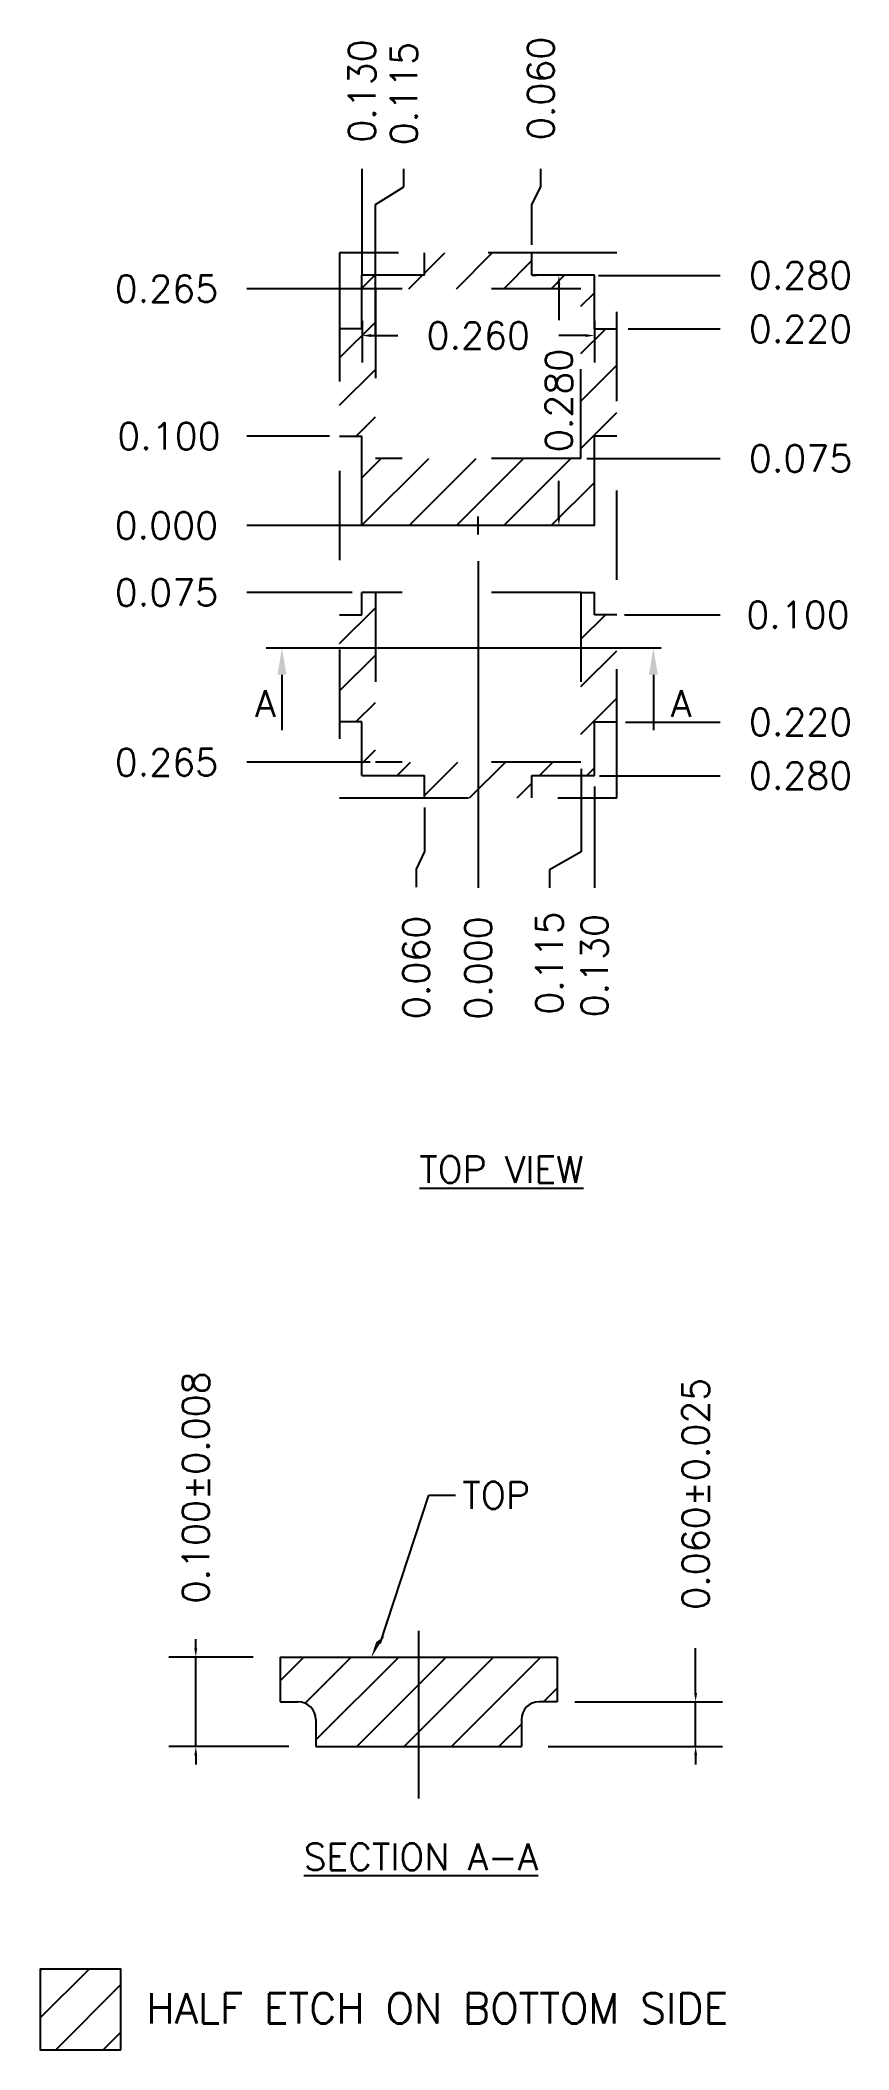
# Model space of a CAD drawing. Extents: x -48.4 to -47.49, y -29.14 to -26.89.
import ezdxf
from ezdxf.enums import TextEntityAlignment as Align

# ---------------------------------------------------------------- set-up
doc = ezdxf.new("R2010")
doc.units = 0
doc.header["$LTSCALE"] = 0.15
doc.header["$MEASUREMENT"] = 0
for name, pattern in [('ACAD_ISO09W100', [45, 24, -3, 6, -3, 6, -3]), ('CENTER', [2, 1.25, -0.25, 0.25, -0.25]), ('HIDDEN', [9.525, 6.35, -3.175])]:
    doc.linetypes.add(name, pattern=pattern)
for name, color, linetype in [('1D', 4, 'Continuous'), ('3D', 4, 'Continuous'), ('Center', 1, 'CENTER'), ('Dimension', 3, 'Continuous'), ('Etched Area', 4, 'Continuous'), ('Hidden', 4, 'HIDDEN'), ('PKG Line', 2, 'ACAD_ISO09W100')]:
    doc.layers.add(name, color=color, linetype=linetype)
doc.styles.add('SIMPLEX', font='simplex.shx')
doc.dimstyles.new('0.03', dxfattribs={"dimtxt": 0.03, "dimasz": 0.01, "dimexe": 0.03, "dimexo": 0.03, "dimgap": 0.03, "dimtad": 0, "dimdec": 3, "dimzin": 1, "dimdsep": 46, "dimtxsty": 'SIMPLEX', "dimcen": 0, "dimclrd": 256, "dimclre": 256, "dimclrt": 7, "dimadec": 0, "dimazin": 1, "dimtm": 1.25, "dimtfac": 1, "dimtdec": 3, "dimtmove": 0, "dimatfit": 0, "dimfxl": 1, "dimtolj": 1, "dimtzin": 0, "dimlwd": -1, "dimlwe": -1, "dimarcsym": 1})

# ---------------------------------------------------------------- blocks, each defined once
blk = doc.blocks.new('*D19')
at = {"layer": '1D', "transparency": 16777216}
for p, q in [((2049.4422, -11.3195), (2049.4422, -11.2695)), ((2049.3072, -11.3295), (2049.4722, -11.3295)), ((2049.4422, -11.3795), (2049.4422, -11.3295)), ((2049.2772, -11.3795), (2049.4722, -11.3795)), ((2049.4422, -11.3895), (2049.4422, -11.3995))]:
    blk.add_line(p, q, dxfattribs=at)
for points in [[(2049.4405, -11.3195), (2049.4438, -11.3195), (2049.4422, -11.3295)], [(2049.4405, -11.3895), (2049.4438, -11.3895), (2049.4422, -11.3795)]]:
    blk.add_solid(points, dxfattribs=at)
at = {"layer": 'Defpoints', "color": 0, "transparency": 16777216}
for p in [(2049.2772, -11.3295), (2049.2472, -11.3795), (2049.4422, -11.3795)]:
    blk.add_point(p, dxfattribs=at)
at = {"layer": '1D', "color": 7, "transparency": 16777216, "insert": (2049.4422, -11.0966), "char_height": 0.03, "attachment_point": 5, "rotation": 90, "style": 'SIMPLEX'}
blk.add_mtext('\\A1;0.060%%P0.025', dxfattribs=at)
blk = doc.blocks.new('*D20')
at = {"layer": '1D', "transparency": 16777216}
for p, q in [((2048.883, -11.2695), (2048.883, -11.2595)), ((2048.9472, -11.2795), (2048.853, -11.2795)), ((2048.883, -11.3795), (2048.883, -11.2795)), ((2048.9872, -11.3795), (2048.853, -11.3795)), ((2048.883, -11.3895), (2048.883, -11.3995))]:
    blk.add_line(p, q, dxfattribs=at)
for points in [[(2048.8813, -11.2695), (2048.8846, -11.2695), (2048.883, -11.2795)], [(2048.8813, -11.3895), (2048.8846, -11.3895), (2048.883, -11.3795)]]:
    blk.add_solid(points, dxfattribs=at)
at = {"layer": 'Defpoints', "color": 0, "transparency": 16777216}
for p in [(2048.883, -11.2795), (2048.9772, -11.2795), (2049.0172, -11.3795)]:
    blk.add_point(p, dxfattribs=at)
at = {"layer": '1D', "color": 7, "transparency": 16777216, "insert": (2048.883, -11.0895), "char_height": 0.03, "attachment_point": 5, "rotation": 90, "style": 'SIMPLEX'}
blk.add_mtext('\\A1;0.100±0.008', dxfattribs=at)
blk = doc.blocks.new('*D0')
at = {"layer": 'Defpoints', "color": 0, "transparency": 16777216}
for p in [(2048.9402, -10.0128), (2049.189, -10.0128), (2049.199, -10.0128)]:
    blk.add_point(p, dxfattribs=at)
at = {"layer": 'Dimension', "transparency": 16777216}
blk.add_line((2049.159, -10.0128), (2048.9402, -10.0128), dxfattribs=at)
at = {"layer": 'Dimension', "color": 7, "transparency": 16777216, "insert": (2048.8502, -10.0128), "char_height": 0.03, "attachment_point": 5, "style": 'SIMPLEX'}
blk.add_mtext('\\A1;0.000', dxfattribs=at)
blk = doc.blocks.new('*D1')
at = {"layer": 'Defpoints', "color": 0, "transparency": 16777216}
for p in [(2049.199, -10.0128), (2049.199, -10.0228), (2049.199, -10.4182)]:
    blk.add_point(p, dxfattribs=at)
at = {"layer": 'Dimension', "transparency": 16777216}
blk.add_line((2049.199, -10.0528), (2049.199, -10.4182), dxfattribs=at)
at = {"layer": 'Dimension', "color": 7, "transparency": 16777216, "insert": (2049.199, -10.5082), "char_height": 0.03, "attachment_point": 5, "rotation": 90, "style": 'SIMPLEX'}
blk.add_mtext('\\A1;0.000', dxfattribs=at)
blk = doc.blocks.new('*D2')
at = {"layer": 'Defpoints', "color": 0, "transparency": 16777216}
for p in [(2048.9402, -9.9128), (2049.0625, -9.9128), (2049.199, -10.0128)]:
    blk.add_point(p, dxfattribs=at)
at = {"layer": 'Dimension', "transparency": 16777216}
blk.add_line((2049.0325, -9.9128), (2048.9402, -9.9128), dxfattribs=at)
at = {"layer": 'Dimension', "color": 7, "transparency": 16777216, "insert": (2048.853, -9.9128), "char_height": 0.03, "attachment_point": 5, "style": 'SIMPLEX'}
blk.add_mtext('\\A1;0.100', dxfattribs=at)
blk = doc.blocks.new('*D3')
at = {"layer": 'Defpoints', "color": 0, "transparency": 16777216}
for p in [(2048.9402, -9.7478), (2049.144, -9.7478), (2049.199, -10.0128)]:
    blk.add_point(p, dxfattribs=at)
at = {"layer": 'Dimension', "transparency": 16777216}
blk.add_line((2049.114, -9.7478), (2048.9402, -9.7478), dxfattribs=at)
at = {"layer": 'Dimension', "color": 7, "transparency": 16777216, "insert": (2048.8502, -9.7478), "char_height": 0.03, "attachment_point": 5, "style": 'SIMPLEX'}
blk.add_mtext('\\A1;0.265', dxfattribs=at)
blk = doc.blocks.new('*D4')
at = {"layer": 'Defpoints', "color": 0, "transparency": 16777216}
for p in [(2049.3036, -9.7328), (2049.4695, -9.7328), (2049.199, -10.0128)]:
    blk.add_point(p, dxfattribs=at)
at = {"layer": 'Dimension', "transparency": 16777216}
blk.add_line((2049.3336, -9.7328), (2049.4695, -9.7328), dxfattribs=at)
at = {"layer": 'Dimension', "color": 7, "transparency": 16777216, "insert": (2049.5595, -9.7328), "char_height": 0.03, "attachment_point": 5, "style": 'SIMPLEX'}
blk.add_mtext('\\A1;0.280', dxfattribs=at)
blk = doc.blocks.new('*D5')
at = {"layer": 'Defpoints', "color": 0, "transparency": 16777216}
for p in [(2049.199, -10.0128), (2049.3336, -10.2328), (2049.4695, -10.2328)]:
    blk.add_point(p, dxfattribs=at)
at = {"layer": 'Dimension', "transparency": 16777216}
blk.add_line((2049.3636, -10.2328), (2049.4695, -10.2328), dxfattribs=at)
at = {"layer": 'Dimension', "color": 7, "transparency": 16777216, "insert": (2049.5595, -10.2328), "char_height": 0.03, "attachment_point": 5, "style": 'SIMPLEX'}
blk.add_mtext('\\A1;0.220', dxfattribs=at)
blk = doc.blocks.new('*D6')
at = {"layer": 'Defpoints', "color": 0, "transparency": 16777216}
for p in [(2049.199, -10.0128), (2049.3325, -10.1128), (2049.4695, -10.1128)]:
    blk.add_point(p, dxfattribs=at)
at = {"layer": 'Dimension', "transparency": 16777216}
blk.add_line((2049.3625, -10.1128), (2049.4695, -10.1128), dxfattribs=at)
at = {"layer": 'Dimension', "color": 7, "transparency": 16777216, "insert": (2049.5567, -10.1128), "char_height": 0.03, "attachment_point": 5, "style": 'SIMPLEX'}
blk.add_mtext('\\A1;0.100', dxfattribs=at)
blk = doc.blocks.new('*D7')
at = {"layer": 'Defpoints', "color": 0, "transparency": 16777216}
for p in [(2049.199, -10.0128), (2049.3047, -10.2928), (2049.4695, -10.2928)]:
    blk.add_point(p, dxfattribs=at)
at = {"layer": 'Dimension', "transparency": 16777216}
blk.add_line((2049.3347, -10.2928), (2049.4695, -10.2928), dxfattribs=at)
at = {"layer": 'Dimension', "color": 7, "transparency": 16777216, "insert": (2049.5595, -10.2928), "char_height": 0.03, "attachment_point": 5, "style": 'SIMPLEX'}
blk.add_mtext('\\A1;0.280', dxfattribs=at)
blk = doc.blocks.new('*D8')
at = {"layer": 'Defpoints', "color": 0, "transparency": 16777216}
for p in [(2049.199, -10.0128), (2049.139, -10.2984), (2049.1295, -10.4175)]:
    blk.add_point(p, dxfattribs=at)
at = {"layer": 'Dimension', "transparency": 16777216}
for p, q in [((2049.139, -10.3284), (2049.139, -10.3775)), ((2049.139, -10.3775), (2049.1295, -10.3975)), ((2049.1295, -10.3975), (2049.1295, -10.4175))]:
    blk.add_line(p, q, dxfattribs=at)
at = {"layer": 'Dimension', "color": 7, "transparency": 16777216, "insert": (2049.1295, -10.5075), "char_height": 0.03, "attachment_point": 5, "rotation": 90, "style": 'SIMPLEX'}
blk.add_mtext('\\A1;0.060', dxfattribs=at)
blk = doc.blocks.new('*D9')
at = {"layer": 'Defpoints', "color": 0, "transparency": 16777216}
for p in [(2049.199, -10.0128), (2049.329, -10.2751), (2049.329, -10.4182)]:
    blk.add_point(p, dxfattribs=at)
at = {"layer": 'Dimension', "transparency": 16777216}
blk.add_line((2049.329, -10.3051), (2049.329, -10.4182), dxfattribs=at)
at = {"layer": 'Dimension', "color": 7, "transparency": 16777216, "insert": (2049.329, -10.5054), "char_height": 0.03, "attachment_point": 5, "rotation": 90, "style": 'SIMPLEX'}
blk.add_mtext('\\A1;0.130', dxfattribs=at)
blk = doc.blocks.new('*D10')
at = {"layer": 'Defpoints', "color": 0, "transparency": 16777216}
for p in [(2049.269, -9.6136), (2049.259, -9.7287), (2049.199, -10.0128)]:
    blk.add_point(p, dxfattribs=at)
at = {"layer": 'Dimension', "transparency": 16777216}
for p, q in [((2049.269, -9.6336), (2049.269, -9.6136)), ((2049.259, -9.6536), (2049.269, -9.6336)), ((2049.259, -9.6987), (2049.259, -9.6536))]:
    blk.add_line(p, q, dxfattribs=at)
at = {"layer": 'Dimension', "color": 7, "transparency": 16777216, "insert": (2049.269, -9.5236), "char_height": 0.03, "attachment_point": 5, "rotation": 90, "style": 'SIMPLEX'}
blk.add_mtext('\\A1;0.060', dxfattribs=at)
blk = doc.blocks.new('*D11')
at = {"layer": 'Defpoints', "color": 0, "transparency": 16777216}
for p in [(2049.069, -9.6136), (2049.069, -9.7628), (2049.199, -10.0128)]:
    blk.add_point(p, dxfattribs=at)
at = {"layer": 'Dimension', "transparency": 16777216}
blk.add_line((2049.069, -9.7328), (2049.069, -9.6136), dxfattribs=at)
at = {"layer": 'Dimension', "color": 7, "transparency": 16777216, "insert": (2049.069, -9.5264), "char_height": 0.03, "attachment_point": 5, "rotation": 90, "style": 'SIMPLEX'}
blk.add_mtext('\\A1;0.130', dxfattribs=at)
blk = doc.blocks.new('*D12')
at = {"layer": 'Defpoints', "color": 0, "transparency": 16777216}
for p in [(2049.1158, -9.6136), (2049.084, -9.8309), (2049.199, -10.0128)]:
    blk.add_point(p, dxfattribs=at)
at = {"layer": 'Dimension', "transparency": 16777216}
for p, q in [((2049.1158, -9.6336), (2049.1158, -9.6136)), ((2049.084, -9.6536), (2049.1158, -9.6336)), ((2049.084, -9.8009), (2049.084, -9.6536))]:
    blk.add_line(p, q, dxfattribs=at)
at = {"layer": 'Dimension', "color": 7, "transparency": 16777216, "insert": (2049.1158, -9.5293), "char_height": 0.03, "attachment_point": 5, "rotation": 90, "style": 'SIMPLEX'}
blk.add_mtext('\\A1;0.115', dxfattribs=at)
blk = doc.blocks.new('*D13')
at = {"layer": 'Defpoints', "color": 0, "transparency": 16777216}
for p in [(2049.199, -10.0128), (2049.314, -10.2551), (2049.2785, -10.4182)]:
    blk.add_point(p, dxfattribs=at)
at = {"layer": 'Dimension', "transparency": 16777216}
for p, q in [((2049.314, -10.2851), (2049.314, -10.3782)), ((2049.314, -10.3782), (2049.2785, -10.3982)), ((2049.2785, -10.3982), (2049.2785, -10.4182))]:
    blk.add_line(p, q, dxfattribs=at)
at = {"layer": 'Dimension', "color": 7, "transparency": 16777216, "insert": (2049.2785, -10.5025), "char_height": 0.03, "attachment_point": 5, "rotation": 90, "style": 'SIMPLEX'}
blk.add_mtext('\\A1;0.115', dxfattribs=at)
blk = doc.blocks.new('*D14')
at = {"layer": 'Defpoints', "color": 0, "transparency": 16777216}
for p in [(2049.199, -10.0128), (2048.9402, -10.0878), (2049.0881, -10.0878)]:
    blk.add_point(p, dxfattribs=at)
at = {"layer": 'Dimension', "transparency": 16777216}
blk.add_line((2049.0581, -10.0878), (2048.9402, -10.0878), dxfattribs=at)
at = {"layer": 'Dimension', "color": 7, "transparency": 16777216, "insert": (2048.8502, -10.0878), "char_height": 0.03, "attachment_point": 5, "style": 'SIMPLEX'}
blk.add_mtext('\\A1;0.075', dxfattribs=at)
blk = doc.blocks.new('*D15')
at = {"layer": 'Defpoints', "color": 0, "transparency": 16777216}
for p in [(2049.199, -10.0128), (2048.9402, -10.2778), (2049.1079, -10.2778)]:
    blk.add_point(p, dxfattribs=at)
at = {"layer": 'Dimension', "transparency": 16777216}
blk.add_line((2049.0779, -10.2778), (2048.9402, -10.2778), dxfattribs=at)
at = {"layer": 'Dimension', "color": 7, "transparency": 16777216, "insert": (2048.8502, -10.2778), "char_height": 0.03, "attachment_point": 5, "style": 'SIMPLEX'}
blk.add_mtext('\\A1;0.265', dxfattribs=at)
blk = doc.blocks.new('*D16')
at = {"layer": 'Defpoints', "color": 0, "transparency": 16777216}
for p in [(2049.2904, -9.9378), (2049.4695, -9.9378), (2049.199, -10.0128)]:
    blk.add_point(p, dxfattribs=at)
at = {"layer": 'Dimension', "transparency": 16777216}
blk.add_line((2049.3204, -9.9378), (2049.4695, -9.9378), dxfattribs=at)
at = {"layer": 'Dimension', "color": 7, "transparency": 16777216, "insert": (2049.5595, -9.9378), "char_height": 0.03, "attachment_point": 5, "style": 'SIMPLEX'}
blk.add_mtext('\\A1;0.075', dxfattribs=at)
blk = doc.blocks.new('*D17')
at = {"layer": 'Defpoints', "color": 0, "transparency": 16777216}
for p in [(2049.069, -9.7537), (2049.329, -9.7537), (2049.329, -9.8002)]:
    blk.add_point(p, dxfattribs=at)
at = {"layer": 'Dimension', "transparency": 16777216}
for p, q in [((2049.069, -9.7837), (2049.069, -9.8302)), ((2049.329, -9.7837), (2049.329, -9.8302)), ((2049.079, -9.8002), (2049.109, -9.8002)), ((2049.319, -9.8002), (2049.289, -9.8002))]:
    blk.add_line(p, q, dxfattribs=at)
for points in [[(2049.079, -9.7985), (2049.079, -9.8018), (2049.069, -9.8002)], [(2049.319, -9.7985), (2049.319, -9.8018), (2049.329, -9.8002)]]:
    blk.add_solid(points, dxfattribs=at)
at = {"layer": 'Dimension', "color": 7, "transparency": 16777216, "insert": (2049.199, -9.8002), "char_height": 0.03, "attachment_point": 5, "style": 'SIMPLEX'}
blk.add_mtext('\\A1;0.260', dxfattribs=at)
blk = doc.blocks.new('*D21')
at = {"layer": 'Defpoints', "color": 0, "transparency": 16777216}
for p in [(2049.2892, -9.7328), (2049.294, -9.7328), (2049.2996, -10.0128)]:
    blk.add_point(p, dxfattribs=at)
at = {"layer": 'Dimension', "transparency": 16777216}
for p, q in [((2049.264, -9.7328), (2049.2592, -9.7328)), ((2049.2892, -9.7428), (2049.2892, -9.7828)), ((2049.2892, -10.0028), (2049.2892, -9.9628)), ((2049.2696, -10.0128), (2049.2592, -10.0128))]:
    blk.add_line(p, q, dxfattribs=at)
for points in [[(2049.2875, -9.7428), (2049.2908, -9.7428), (2049.2892, -9.7328)], [(2049.2875, -10.0028), (2049.2908, -10.0028), (2049.2892, -10.0128)]]:
    blk.add_solid(points, dxfattribs=at)
at = {"layer": 'Dimension', "color": 7, "transparency": 16777216, "insert": (2049.2892, -9.8728), "char_height": 0.03, "attachment_point": 5, "rotation": 90, "style": 'SIMPLEX'}
blk.add_mtext('\\A1;0.280', dxfattribs=at)
blk = doc.blocks.new('*D18')
at = {"layer": 'Defpoints', "color": 0, "transparency": 16777216}
for p in [(2049.3366, -9.7928), (2049.4695, -9.7928), (2049.199, -10.0128)]:
    blk.add_point(p, dxfattribs=at)
at = {"layer": 'Dimension', "transparency": 16777216}
blk.add_line((2049.3666, -9.7928), (2049.4695, -9.7928), dxfattribs=at)
at = {"layer": 'Dimension', "color": 7, "transparency": 16777216, "insert": (2049.5595, -9.7928), "char_height": 0.03, "attachment_point": 5, "style": 'SIMPLEX'}
blk.add_mtext('\\A1;0.220', dxfattribs=at)

msp = doc.modelspace()

# ---------------------------------------------------------------- hatches: boundary and pattern name
at = {"layer": '3D'}
h = msp.add_hatch(dxfattribs=at)
h.set_pattern_fill('ANSI31', color=256, scale=0.3, style=0)
h.set_pattern_definition([(45, (-47.97318, -27.66824), (-0.0265165, 0.0265165), [])])
h.paths.add_polyline_path([(-47.9732, -28.6981), (-48.1282, -28.6981), (-48.1282, -28.7481), (-48.1082, -28.7481, -0.414214), (-48.0882, -28.7681), (-48.0882, -28.7981), (-47.9732, -28.7981)])
h.paths.add_polyline_path([(-47.8182, -28.6981), (-47.9732, -28.6981), (-47.9732, -28.7981), (-47.8582, -28.7981), (-47.8582, -28.7681, -0.414214), (-47.8382, -28.7481), (-47.8182, -28.7481)])
h = msp.add_hatch(dxfattribs=at)
h.set_pattern_fill('ANSI31', color=256, scale=0.3, style=0)
h.set_pattern_definition([(45, (-32.940156, 1.99896), (-0.026516504, 0.026516504), [])])
h.paths.add_polyline_path([(-48.3061, -29.1377), (-48.3061, -29.0473), (-48.3964, -29.0473), (-48.3964, -29.1377)])
at = {"layer": 'Etched Area'}
h = msp.add_hatch(dxfattribs=at)
h.set_pattern_fill('ANSI31', color=256, scale=0.3)
h.set_pattern_definition([(45, (168.725597, 75.734317), (-0.0265165043, 0.0265165043), [])])
h.paths.add_polyline_path([(-47.7765, -27.3314), (-47.7515, -27.3314), (-47.7515, -27.2114), (-47.7765, -27.2114), (-47.7765, -27.1514), (-47.8465, -27.1514), (-47.8465, -27.1264), (-47.9665, -27.1264), (-47.9665, -27.1514), (-48.0365, -27.1514), (-48.0365, -27.2114), (-48.0615, -27.2114), (-48.0615, -27.3314), (-48.0365, -27.3314), (-48.0365, -27.4314), (-47.7765, -27.4314)])
h.paths.add_polyline_path([(-48.0215, -27.3564), (-48.0215, -27.1664), (-47.7915, -27.1664), (-47.7915, -27.3564)], flags=16)
h = msp.add_hatch(dxfattribs=at)
h.set_pattern_fill('ANSI31', color=256, scale=0.3)
h.set_pattern_definition([(45, (124.475812, 47.339894), (-0.026516504, 0.026516504), [])])
h.paths.add_polyline_path([(-47.8465, -27.7114), (-47.7765, -27.7114), (-47.7765, -27.6514), (-47.7515, -27.6514), (-47.7515, -27.5314), (-47.7765, -27.5314), (-47.7765, -27.5064), (-47.7915, -27.5064), (-47.7915, -27.6964), (-48.0215, -27.6964), (-48.0215, -27.5064), (-48.0365, -27.5064), (-48.0365, -27.5314), (-48.0615, -27.5314), (-48.0615, -27.6514), (-48.0365, -27.6514), (-48.0365, -27.7114), (-47.9665, -27.7114), (-47.9665, -27.7364), (-47.8465, -27.7364)])

# ---------------------------------------------------------------- linework, layer by layer
for p, q in [((-47.9665, -27.1514), (-47.9665, -27.1264)), ((-47.8465, -27.1514), (-47.8465, -27.1264)), ((-47.9665, -27.1514), (-48.0365, -27.1514)), ((-48.0365, -27.2114), (-48.0365, -27.1514)), ((-47.7765, -27.1514), (-47.8465, -27.1514)), ((-47.7765, -27.2114), (-47.7765, -27.1514)), ((-48.0365, -27.2114), (-48.0615, -27.2114)), ((-47.7765, -27.2114), (-47.7515, -27.2114)), ((-48.0615, -27.3314), (-48.0365, -27.3314)), ((-48.0365, -27.4314), (-48.0365, -27.3314)), ((-47.7765, -27.4314), (-47.7765, -27.3314)), ((-47.7515, -27.3314), (-47.7765, -27.3314)), ((-47.7765, -27.4314), (-48.0365, -27.4314)), ((-48.0365, -27.5314), (-48.0365, -27.5064)), ((-48.0215, -27.5064), (-48.0365, -27.5064)), ((-47.7915, -27.5064), (-47.7765, -27.5064)), ((-47.7765, -27.5314), (-47.7765, -27.5064)), ((-48.0615, -27.5314), (-48.0365, -27.5314)), ((-47.7515, -27.5314), (-47.7765, -27.5314)), ((-48.0365, -27.6514), (-48.0615, -27.6514)), ((-48.0365, -27.7114), (-48.0365, -27.6514)), ((-47.7765, -27.7114), (-47.7765, -27.6514)), ((-47.7765, -27.6514), (-47.7515, -27.6514)), ((-48.0365, -27.7114), (-47.9665, -27.7114)), ((-47.9665, -27.7364), (-47.9665, -27.7114)), ((-47.8465, -27.7114), (-47.7765, -27.7114)), ((-47.8465, -27.7364), (-47.8465, -27.7114))]:
    msp.add_line(p, q)
at = {"layer": '3D'}
for p, q in [((-48.016, -28.683), (-47.9618, -28.517)), ((-47.9618, -28.517), (-47.9318, -28.517))]:
    msp.add_line(p, q, dxfattribs=at)
at = {"layer": '3D', "color": 7}
for p, q in [((-48.1282, -28.6981), (-47.8182, -28.6981)), ((-48.1282, -28.6981), (-48.1282, -28.7481)), ((-47.8182, -28.6981), (-47.8182, -28.7481)), ((-48.1282, -28.7481), (-48.1082, -28.7481)), ((-48.0882, -28.7681), (-48.0882, -28.7981)), ((-47.8582, -28.7681), (-47.8582, -28.7981)), ((-47.8182, -28.7481), (-47.8382, -28.7481)), ((-48.0882, -28.7981), (-47.8582, -28.7981))]:
    msp.add_line(p, q, dxfattribs=at)
msp.add_lwpolyline([(-48.3061, -29.1377), (-48.3061, -29.0473), (-48.3964, -29.0473), (-48.3964, -29.1377)], close=True, dxfattribs=at)
for centre, start, end in [((-48.1082, -28.7681), 0, 90), ((-47.8382, -28.7681), 90, 180)]:
    msp.add_arc(centre, 0.02, start, end, dxfattribs=at)
at = {"layer": '3D'}
msp.add_solid([(-48.0113, -28.6747), (-48.0264, -28.6991), (-48.0207, -28.6813)], dxfattribs=at)
at = {"layer": 'Center'}
for p, q in [((-47.8965, -27.4314), (-47.9165, -27.4314)), ((-47.9065, -27.4414), (-47.9065, -27.4214))]:
    msp.add_line(p, q, dxfattribs=at)
at = {"layer": 'Center', "color": 1}
msp.add_line((-47.9732, -28.6688), (-47.9732, -28.8701), dxfattribs=at)
at = {"layer": 'Dimension'}
for p, q in [((-47.7018, -27.5686), (-48.1435, -27.5686)), ((-48.126, -27.5986), (-48.126, -27.6604)), ((-47.7105, -27.5986), (-47.7105, -27.6604))]:
    msp.add_line(p, q, dxfattribs=at)
for points in [[(-48.131, -27.5986), (-48.121, -27.5986), (-48.126, -27.5686)], [(-47.7155, -27.5986), (-47.7055, -27.5986), (-47.7105, -27.5686)]]:
    msp.add_solid(points, dxfattribs=at)
at = {"layer": 'Hidden', "ltscale": 0.04}
for p, q in [((-47.7915, -27.1664), (-48.0215, -27.1664)), ((-48.0215, -27.1664), (-48.0215, -27.3564)), ((-47.7915, -27.3564), (-47.7915, -27.1664)), ((-47.7915, -27.3564), (-48.0215, -27.3564)), ((-47.7915, -27.5064), (-48.0215, -27.5064)), ((-48.0215, -27.5064), (-48.0215, -27.6964)), ((-47.7915, -27.5064), (-47.7915, -27.6964)), ((-47.7915, -27.6964), (-48.0215, -27.6964))]:
    msp.add_line(p, q, dxfattribs=at)
at = {"layer": 'PKG Line', "ltscale": 0.04}
msp.add_lwpolyline([(-48.0615, -27.1264), (-48.0615, -27.7364), (-47.7515, -27.7364), (-47.7515, -27.1264)], close=True, dxfattribs=at)

# ---------------------------------------------------------------- texts
at = {"layer": '3D', "style": 'SIMPLEX'}
msp.add_text('HALF ETCH ON BOTTOM SIDE', height=0.03375, dxfattribs=at).set_placement((-48.2778, -29.0912), align=Align.MIDDLE_LEFT)
for s, insert, char_height, attachment_point in [('{\\LTOP VIEW}', (-47.8805, -28.1523), 0.0297, 5), ('\\A1;TOP', (-47.9243, -28.502), 0.03, 1), ('{\\LSECTION A-A}', (-47.9706, -28.9217), 0.0297, 5)]:
    msp.add_mtext(s, dxfattribs=dict(at, insert=insert, char_height=char_height, attachment_point=attachment_point))
at = {"layer": 'Dimension', "char_height": 0.03, "attachment_point": 5, "style": 'SIMPLEX'}
for insert in [(-48.1447, -27.6308), (-47.6795, -27.6308)]:
    msp.add_mtext('\\A1;A', dxfattribs=dict(at, insert=insert))

# ---------------------------------------------------------------- dimensions: what is measured, and where the dimension line sits
at = {"layer": '1D', "color": 1}
dim = msp.add_linear_dim(base=(-48.2225, -28.6981), p1=(-48.0882, -28.7981), p2=(-48.1282, -28.6981), angle=90, dimstyle='0.03', override={"dimgap": 0.03, "dimtol": 1, "dimlim": 0, "dimtp": 0.008, "dimtm": 0.008}, dxfattribs=at)
dim.commit()
dim.dimension.update_dxf_attribs({"geometry": '*D20', "text_midpoint": (-48.2225, -28.5081), "insert": (-2097.1054, -17.4187)})
dim = msp.add_linear_dim(base=(-47.6633, -28.7981), p1=(-47.8282, -28.7481), p2=(-47.8582, -28.7981), angle=90, text='0.060%%P0.025', dimstyle='0.03', override={"dimtol": 1, "dimtp": 0.008, "dimtm": 0.008}, dxfattribs=at)
dim.commit()
dim.dimension.update_dxf_attribs({"geometry": '*D19', "text_midpoint": (-47.6633, -28.5153), "dimtype": 128, "insert": (-2097.1054, -17.4187)})
at = {"layer": 'Dimension'}
for feature_location, offset, dtype, origin, picture, middle, set_off in [((-48.0365, -27.1814), (0, 0.1492), 1, (-47.9065, -27.4314), '*D11', (-48.0365, -26.9451), (-2097.1054, -17.4187)), ((-48.0215, -27.2496), (0.0318, 0.2173), 1, (-47.9065, -27.4314), '*D12', (-47.9897, -26.948), (-2097.1054, -17.4187)), ((-47.8465, -27.1474), (0.01, 0.1151), 1, (-47.9065, -27.4314), '*D10', (-47.8365, -26.9423), (-2097.1054, -17.4187)), ((-47.9614, -27.1664), (-0.2038, 0), 0, (-47.9065, -27.4314), '*D3', (-48.2552, -27.1664), (-2097.1054, -17.4187)), ((-47.8018, -27.1514), (0.1659, 0), 0, (-47.9065, -27.4314), '*D4', (-47.5459, -27.1514), (-2097.1054, -17.4187)), ((-47.7688, -27.2114), (0.1329, 0), 0, (-47.9065, -27.4314), '*D18', (-47.5459, -27.2114), (-2097.1054, -17.4187)), ((-48.043, -27.3314), (-0.1223, 0), 0, (-47.9065, -27.4314), '*D2', (-48.2524, -27.3314), (-2097.1054, -17.4187)), ((-47.815, -27.3564), (0.1791, 0), 0, (-47.9065, -27.4314), '*D16', (-47.5459, -27.3564), (-2097.1054, -17.4187)), ((-47.9164555476, -27.4314398004), (-0.2487868835, 0), 0, (-47.9064555476, -27.4314398004), '*D0', (-48.2552424312, -27.4314398004), (-2097.1054299114, -17.4186768361)), ((-48.0173, -27.5064), (-0.1479, 0), 0, (-47.9065, -27.4314), '*D14', (-48.2552, -27.5064), (-2097.1054, -17.4187)), ((-47.9975, -27.6964), (-0.1677, 0), 0, (-47.9065, -27.4314), '*D15', (-48.2552, -27.6964), (-2097.1054, -17.4187)), ((-47.9665, -27.7171), (-0.0095, -0.1191), 1, (-47.9065, -27.4314), '*D8', (-47.9759, -27.9262), (-2097.1054, -17.4187)), ((-47.9064555475, -27.4414398004), (0, -0.3954778881), 1, (-47.9064555475, -27.4314398004), '*D1', (-47.9064555475, -27.9269176885), (-2097.1054299114, -17.4186768361)), ((-47.7718, -27.6514), (0.1359, 0), 0, (-47.9065, -27.4314), '*D5', (-47.5459, -27.6514), (-2097.1054, -17.4187)), ((-47.773, -27.5314), (0.137, 0), 0, (-47.9065, -27.4314), '*D6', (-47.5488, -27.5314), (-2097.1054, -17.4187)), ((-47.8007, -27.7114), (0.1648, 0), 0, (-47.9065, -27.4314), '*D7', (-47.5459, -27.7114), (-2097.1054, -17.4187)), ((-47.7765, -27.6938), (0, -0.1431), 1, (-47.9065, -27.4314), '*D9', (-47.7765, -27.9241), (-2097.1054, -17.4187)), ((-47.7915, -27.6738), (-0.0354, -0.1632), 1, (-47.9065, -27.4314), '*D13', (-47.8269, -27.9212), (-2097.1054, -17.4187))]:
    dim = msp.add_ordinate_dim(feature_location=feature_location, offset=offset, dtype=dtype, origin=origin, dimstyle='0.03', dxfattribs=at)
    dim.commit()
    dim.dimension.update_dxf_attribs({"geometry": picture, "text_midpoint": middle, "insert": set_off})
dim = msp.add_linear_dim(base=(-47.7765, -27.2189), p1=(-48.0365, -27.1724), p2=(-47.7765, -27.1724), dimstyle='0.03', dxfattribs=at)
dim.commit()
dim.dimension.update_dxf_attribs({"geometry": '*D17', "text_midpoint": (-47.9065, -27.2189), "dimtype": 128, "insert": (-2097.1054, -17.4187)})
dim = msp.add_linear_dim(base=(-47.8163, -27.1514), p1=(-47.8058, -27.4314), p2=(-47.8115, -27.1514), angle=90, dimstyle='0.03', dxfattribs=at)
dim.commit()
dim.dimension.update_dxf_attribs({"geometry": '*D21', "text_midpoint": (-47.8163, -27.2914), "insert": (-2097.1054, -17.4187)})

doc.saveas('drawing.dxf')
